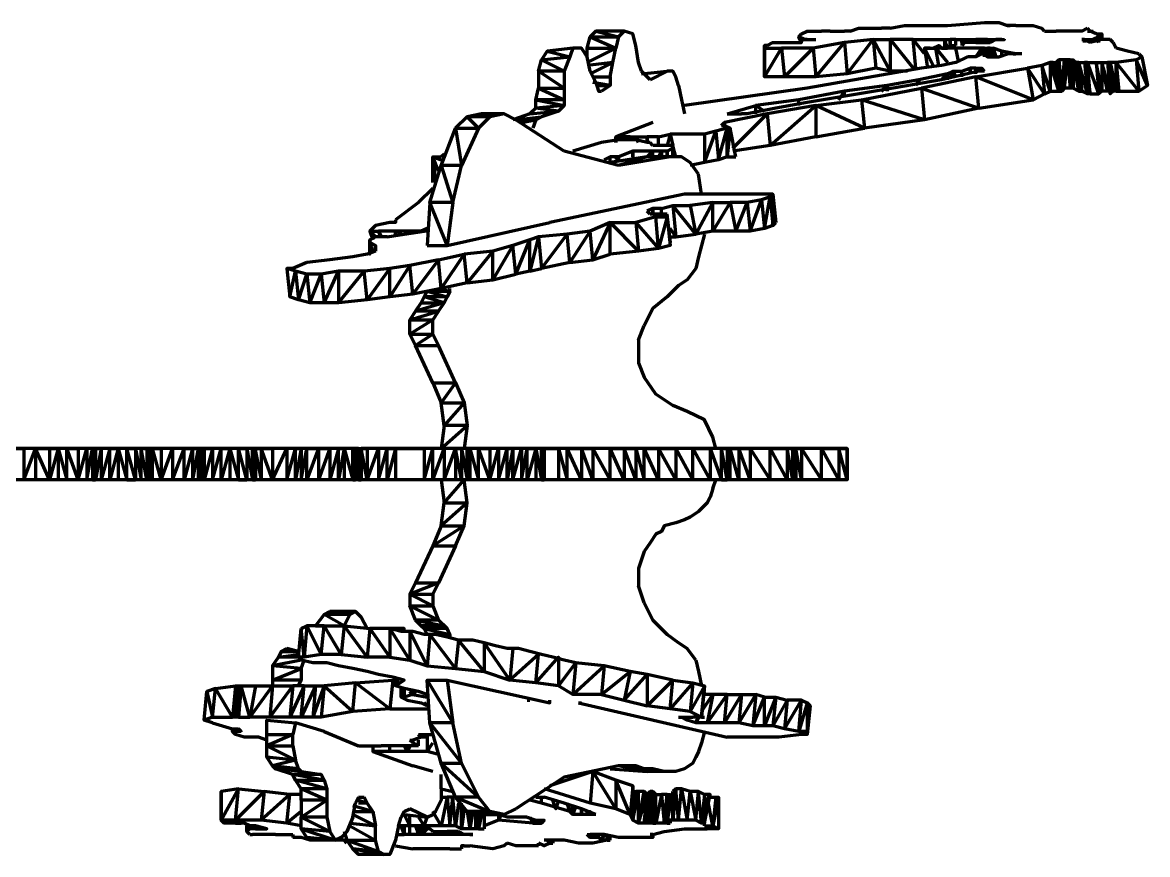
# Model space of a CAD drawing. Header units: inches. Extents: x -243 to 239, y -353 to 248.
# Drawn here: x 167.4 to 233, y 191 to 239.5 of the extents above; entities that cross this region are included whole.
import ezdxf

# ---------------------------------------------------------------- set-up
doc = ezdxf.new("R2010")
doc.units = ezdxf.units.IN
doc.layers.add('P', color=250, linetype='CONTINUOUS', lineweight=100)

msp = doc.modelspace()

# ---------------------------------------------------------------- linework, layer by layer
at = {"layer": 'P', "color": 151, "linetype": 'CONTINUOUS'}
for points in [[(221.333, 239.333), (223.5, 239.5)], [(223.5, 239.5), (224.333, 239.5), (224.833, 239.333), (224.833, 239.333)], [(213, 238.5), (213, 238.5), (212.667, 238.667), (212.833, 238.333), (212.667, 238.667), (212.833, 238.833)], [(212.833, 238.833), (213.167, 239), (214, 239)], [(214.5, 239), (214, 239)], [(214.5, 239), (215.333, 239)], [(215.667, 239), (215.333, 239)], [(215.667, 239), (216.167, 239.167), (217.5, 239.167)], [(218, 239.167), (217.5, 239.167)], [(218, 239.167), (218.833, 239.333), (220, 239.333), (221, 239.333), (221.333, 239.333)], [(224.833, 239.333), (224.833, 239.333)], [(224.833, 239.333), (225, 239.333)], [(225, 239.333), (224.833, 239.333)], [(224.833, 239.333), (225, 239.333)], [(225.333, 239.333), (225, 239.333)], [(225.333, 239.333), (226.333, 239.333), (226.833, 239.167)], [(227, 239), (226.833, 239.167)], [(227, 239), (227, 239), (227, 239)], [(227, 239), (227.667, 239)], [(227, 239), (227, 239)], [(228.167, 239), (227.667, 239)], [(228.833, 239), (228.667, 239), (228.167, 239)], [(229, 239), (228.833, 239)], [(229.5, 239.167), (229.167, 239), (229, 239)], [(229.667, 239), (229.5, 239.167)], [(229.5, 239.167), (229.5, 239.167)], [(229.5, 239), (229.667, 239)], [(229.667, 239), (229.5, 239)], [(229.667, 239), (229.667, 239), (229.667, 239)], [(229.667, 239), (229.667, 239)], [(229.667, 239), (229.833, 239)], [(230, 238.833), (229.667, 239)], [(230, 238.833), (230.333, 238.833), (230.167, 238.667)], [(230.333, 238.5), (230.333, 238.833), (230.333, 238.5)], [(217, 238.5), (217.167, 236.833), (215.5, 236.5), (217, 238.5), (215.333, 238.333), (215.5, 236.5), (213.667, 236.333), (215.333, 238.333), (213.5, 238), (213.667, 236.333), (211.833, 236.333), (213.5, 238), (211.667, 238), (211.833, 236.333), (210.667, 236.333), (211.667, 238)], [(210.667, 236.333), (210.667, 238), (210.667, 238.167), (210.667, 236.333)], [(210.667, 238.167), (210.667, 238.167)], [(210.833, 238.167), (210.667, 238.167)], [(210.833, 238.167), (211.167, 238.333), (212, 238.333)], [(212, 238.333), (212.833, 238.333)], [(212.833, 238.333), (212.833, 238.5), (213, 238.5)], [(213.167, 238.5), (213, 238.5), (213.667, 238.5)], [(213, 238.5), (213.167, 238.5), (213.5, 238.5), (213.667, 238.5)], [(218, 238.5), (218, 236.667), (217, 238.5), (218, 238.5)], [(219.5, 236.833), (219.333, 238.5), (218, 238.5), (219.333, 236.833)], [(220, 237.667), (219.333, 238.5), (221.167, 238.5), (221.167, 238)], [(220.333, 238), (220.5, 238), (220.833, 238.167), (221, 238), (221, 238)], [(221, 238), (221.333, 238), (221.5, 238.167), (221.833, 238.167)], [(221.333, 238), (221.167, 238.5), (221.5, 238.5)], [(221.833, 238.167), (221.833, 238.5), (221.5, 238.5), (221.5, 238.167)], [(221.5, 238), (221.5, 238.5)], [(221.833, 238.167), (221.833, 238.5), (222.167, 238.5), (222.167, 238.167)], [(221.833, 238.167), (221.833, 238.167)], [(222.167, 238.333), (222.167, 238.5), (223, 238.5)], [(222.667, 238.333), (222.333, 238.333), (222.167, 238.167)], [(223, 238.333), (222.667, 238.333)], [(223.667, 238.333), (223.667, 238.5), (223, 238.5), (223, 238.333)], [(223, 238.333), (223, 238.5)], [(223, 238.333), (223.833, 238.333)], [(223.833, 238.333), (223.667, 238.5), (224.333, 238.5), (224.333, 238.5)], [(224.167, 238.5), (223.833, 238.333)], [(224.5, 238.5), (224.167, 238.5)], [(224.333, 238.5), (224.333, 238.5), (224.667, 238.5)], [(224.5, 238.5), (224.667, 238.5), (224.667, 238.5)], [(224.667, 238.5), (224.667, 238.5)], [(229.667, 238.333), (229.333, 238.5), (229.167, 238.5)], [(229.167, 238.5), (229.333, 238.5)], [(229.333, 238.5), (229.833, 238.5), (229.667, 238.333)], [(229.333, 238.333), (229.333, 238.5), (229.333, 238.333)], [(230.333, 238.5), (229.667, 238.333)], [(230.167, 238.667), (229.833, 238.5), (229.833, 238.333)], [(230.167, 238.333), (230.167, 238.667), (230, 238.333)], [(230.833, 238.5), (230.333, 238.5)], [(231, 238.333), (230.833, 238.5)], [(231.167, 238), (231, 238.333)], [(210.667, 236.333), (210.667, 238), (211.667, 238)], [(222.5, 237.5), (221.833, 237.167), (221, 237), (219.833, 236.833)], [(220, 238), (220.167, 236.833)], [(220.5, 237), (220, 238), (220.667, 238)], [(220, 238), (220.167, 238)], [(220.333, 238), (220, 238)], [(222, 237.167), (221.833, 238), (220.667, 238), (221.333, 237.167)], [(220.833, 237), (220.667, 238)], [(223.333, 237.667), (223.333, 238), (221.833, 238)], [(222.667, 237.5), (222.5, 237.5)], [(223.333, 237.667), (223, 237.5), (222.667, 237.5)], [(223, 237.5), (223.333, 238)], [(223.5, 237.5), (223.5, 238), (223.333, 238), (223.5, 237.667)], [(223.333, 237.667), (223.5, 237.667), (223.667, 237.5), (224, 237.5)], [(223.667, 237.5), (223.5, 238), (223.667, 238)], [(224, 237.5), (223.833, 238), (224, 238), (224, 237.5), (223.833, 238), (223.667, 238), (223.833, 237.5), (223.667, 238)], [(224.5, 237.5), (224.5, 237.833), (224, 238), (224.167, 237.5)], [(224, 237.5), (224, 238)], [(224, 237.5), (224, 238), (224, 238)], [(224, 237.5), (224.333, 237.5), (224.833, 237.667)], [(225.333, 237.667), (225.333, 237.667), (224.5, 237.833)], [(225.167, 237.667), (224.833, 237.667)], [(225.5, 237.667), (225.167, 237.667)], [(225.167, 237.667), (225.333, 237.667)], [(225.667, 237.667), (225.333, 237.667)], [(225.667, 237.667), (225.5, 237.667)], [(231.833, 237.833), (231.167, 238)], [(232.667, 237.5), (233, 235.833), (232.333, 237.333), (232.5, 235.5), (231.167, 237.167)], [(232.5, 237.667), (231.833, 237.833)], [(232.5, 237.667), (232.667, 237.5), (232.333, 237.333)], [(219.833, 236.833), (213.167, 235.667), (206, 234.667), (206, 234.667)], [(219, 236.667), (218, 236.667), (217.167, 236.833)], [(222.167, 236.333), (222.167, 236.667), (222.667, 236.833)], [(223, 236.5), (223, 236.833), (222.667, 236.833), (222.667, 236.5)], [(222.667, 236.5), (222.667, 236.833)], [(223, 236.5), (223, 236.833), (223.333, 236.833)], [(223.167, 234.5), (226.333, 235), (223, 236.333), (226, 236.833), (226.333, 235)], [(223.5, 236.667), (223.333, 236.833), (223.333, 236.667)], [(223.333, 236.667), (223.333, 236.833)], [(227.333, 237.167), (227.333, 235.5), (226.833, 237), (227, 235.333), (226, 236.833)], [(227.5, 237.167), (227.333, 237.167), (226.833, 237), (226, 236.833)], [(227.5, 237.167), (227.833, 235.5), (227.333, 237.167)], [(227.833, 235.5), (227.5, 237.167)], [(227.5, 237.167), (227.667, 237.167)], [(227.833, 237.333), (227.833, 235.5), (227.667, 237.167)], [(227.667, 237.167), (227.833, 237.333)], [(228.5, 237.333), (228.667, 235.667), (228.5, 235.667), (228.5, 237.333), (228.333, 237.333), (228.5, 235.667), (228.167, 235.667), (228.333, 237.333), (228.167, 237.333), (228.167, 235.667), (228, 235.5), (228.167, 237.333), (227.833, 237.333), (228, 235.5)], [(228.667, 235.667), (228.667, 235.667), (228.5, 237.333), (228.667, 237.333), (228.667, 235.667)], [(228.833, 237.167), (229, 235.5), (228.667, 237.333), (228.833, 237.167)], [(229, 235.5), (229, 237.167), (228.833, 237.167), (229, 235.5), (229, 235.5), (228.667, 235.667)], [(229.333, 237.167), (229.5, 235.333), (229, 237.167), (229.333, 237.167)], [(229, 235.5), (229.167, 235.5), (229, 237.167), (229, 237.167), (229.167, 235.5)], [(229.667, 235.333), (229.5, 237.167), (229.333, 237.167), (229.667, 235.333), (229.5, 235.333), (229.167, 235.5)], [(229.667, 235.333), (230.167, 235.333), (229.5, 237.167), (230, 237.167), (230.167, 235.333)], [(230.333, 237.167), (230.333, 235.5), (230, 237.167), (230.333, 237.167)], [(230.667, 235.5), (230.333, 237.167), (230.333, 237.167), (230.667, 235.5), (230.333, 235.5), (230.167, 235.333)], [(230.833, 235.5), (230.333, 237.167), (230.667, 237.167), (230.833, 235.5)], [(230.833, 235.333), (230.833, 237.167), (230.667, 237.167), (230.833, 235.333), (230.833, 235.5), (230.667, 235.5)], [(231.167, 235.5), (231.167, 237.167), (230.833, 237.167), (231.167, 235.5), (231, 235.5), (230.833, 235.333)], [(230.833, 237.167), (231, 235.5), (230.833, 237.167), (230.833, 237.167)], [(232.333, 237.333), (231.167, 237.167), (231.167, 237.167)], [(231.167, 237.167), (231.333, 235.5), (231.167, 237.167)], [(223.167, 236.667), (221, 236.167), (218.167, 235.667), (213.167, 234.833), (211.333, 234.5), (209.667, 234.167), (209.333, 234.167)], [(223.167, 234.5), (223, 236.333), (219.833, 235.667), (223.167, 234.5), (220, 233.833), (216.5, 233.333)], [(219.5, 235.833), (219.667, 236.167), (217.833, 235.833), (217.833, 235.5)], [(221.333, 236.5), (219.667, 236.167), (219.667, 236)], [(221.333, 236.167), (221.333, 236.5), (221, 236.167)], [(221.333, 236.5), (221.667, 236.667)], [(221.5, 236.333), (221.667, 236.667)], [(221.833, 236.333), (221.667, 236.667), (221.667, 236.333)], [(221.667, 236.667), (222.167, 236.667)], [(222.167, 236.333), (222.167, 236.667)], [(223.5, 236.667), (223.167, 236.667)], [(215.333, 235.167), (215.333, 235.5), (212.667, 235)], [(215, 235), (215.333, 235.5)], [(217.5, 235.5), (217.833, 235.833), (215.333, 235.5)], [(219.833, 235.667), (220, 233.833), (216.333, 235), (219.833, 235.667)], [(226.333, 235), (227, 235.333), (227.333, 235.5), (227.833, 235.5)], [(227.833, 235.5), (228, 235.5)], [(231.167, 235.5), (231.333, 235.5), (232.5, 235.5), (233, 235.833)], [(212.667, 234.667), (212.667, 235), (210.167, 234.667), (210.667, 234.333)], [(213.667, 232.833), (216.5, 233.333), (213.667, 234.667), (216.333, 235), (216.5, 233.333)], [(208.833, 232.167), (210.833, 234.167), (208.333, 233.667), (208.333, 233.5)], [(208.5, 234.167), (210.167, 234.667)], [(208.5, 234.167), (208.5, 234.167)], [(208.5, 234.167), (208.5, 234.167)], [(208.5, 234.167), (209.333, 234.167)], [(208.5, 234.167), (208.5, 234.167)], [(213.667, 234.667), (213.667, 232.833), (211, 232.333), (213.667, 234.667), (210.833, 234.167), (211, 232.333), (208.833, 232)], [(210.167, 234.167), (210.167, 234.667)], [(204.167, 233.667), (202, 232.833)], [(208.167, 233.5), (208.333, 233.667), (208.333, 233.5)], [(208.167, 233.5), (208.333, 233.5)], [(208.167, 233.5), (208.333, 233.5), (208.667, 233.333)], [(208.167, 233.5), (208.333, 233.5)], [(202, 232.833), (202, 232.5)], [(202, 232.5), (202, 232.833), (202.333, 232.833)], [(202.833, 232.667), (202.833, 232.833), (202.333, 232.833), (202.5, 232.667)], [(202.333, 232.667), (202.333, 232.833)], [(202.833, 232.667), (202.833, 232.833), (203.167, 232.833), (203.167, 232.667)], [(203.333, 232.5), (203.167, 232.833), (203.833, 232.833)], [(204.5, 232.333), (204.5, 232.833), (203.833, 232.833), (203.833, 232.5)], [(203.833, 232.5), (203.833, 232.833)], [(204.5, 232.833), (205.167, 233), (205, 232.333)], [(207.167, 233), (205.167, 233), (205.333, 232.333)], [(208.5, 231.667), (208, 231.5), (208.5, 233.333), (207.833, 233.167), (208, 231.5), (207.167, 231.333), (207.833, 233.167), (207.167, 233), (207.167, 231.333), (206.333, 231.167)], [(209, 231.667), (208.667, 233.333), (208.5, 231.667), (208.5, 233.333)], [(208.667, 233.333), (208.5, 233.333)], [(208.5, 231.667), (209, 231.667)]]:
    msp.add_lwpolyline(points, dxfattribs=at)
at = {"layer": 'P', "color": 0, "linetype": 'CONTINUOUS'}
for points in [[(200.833, 239), (200.5, 238.667), (202.167, 238.667), (202, 238)], [(202.5, 239), (200.833, 239), (202.167, 238.667)], [(203.333, 237.167), (203.167, 238.167), (203, 238.833), (202.5, 239), (202.167, 238.667)], [(200.333, 238), (200.5, 238.667), (202, 238)], [(198, 237.833), (197.667, 237.333), (199.333, 237.5), (199, 236.667)], [(199.5, 238), (198, 237.833), (199.333, 237.5)], [(200.5, 236.667), (200.333, 237.5), (200, 238), (199.5, 238), (199.333, 237.5)], [(200.333, 237.5), (200.333, 238), (202, 238), (200.333, 237.167)], [(201.833, 237.167), (202, 238)], [(197.5, 236.667), (197.667, 237.333), (199, 236.667), (197.5, 236.667)], [(201.833, 237.167), (200.333, 237)], [(201.667, 236.333), (201.833, 237.167), (200.5, 236.5)], [(203.5, 236.667), (203.333, 237.167)], [(199, 236.667), (199, 235.667), (197.5, 236.667), (197.5, 235.667)], [(200.5, 236.667), (200.833, 236), (201, 235.5), (201.167, 235.5)], [(200.667, 236.333), (201.667, 236.333), (201.667, 235.833), (200.667, 236)], [(203.5, 236.5), (205, 236.667), (204, 236.167)], [(203.833, 236.333), (203.5, 236.667)], [(204, 236.167), (203.833, 236.333)], [(205.667, 235.833), (205.5, 236.333), (205.333, 236.667), (205, 236.667)], [(197.333, 235), (197.5, 235.667), (199, 235), (197.333, 235)], [(197.5, 235.667), (199, 235.667), (199, 235)], [(200.833, 235.833), (201.667, 235.833), (201.167, 235.5)], [(205.667, 235.833), (205.833, 235), (206, 234.167)], [(199, 234.667), (197.333, 234.5), (197.333, 235), (199, 234.667)], [(199, 235), (199, 234.667), (198.667, 234.333)], [(197, 234.167), (196, 233.833)], [(198.667, 234.333), (197.333, 234.5), (197, 234.167)], [(197, 234.167), (198.667, 234.333), (197.667, 234)], [(196.167, 233.833), (197.667, 234), (197.333, 233.833), (197.167, 233.333)], [(196.5, 233.667), (197.333, 233.833), (196.167, 233.833)], [(186.167, 204.333), (185, 205), (184.5, 204.333), (186.167, 204.333)], [(185.333, 205.167), (186.5, 205), (185, 205), (185.333, 205.167)], [(187.5, 204.167), (187.167, 204.833), (186.833, 205.167), (185.333, 205.167)], [(186.833, 205.167), (186.5, 205), (186.167, 204.333)], [(184.667, 204.333), (184.5, 204.333)], [(189.667, 204), (189.667, 204.167), (188.833, 204.167)], [(189.167, 204.167), (189.667, 204.167), (189.333, 204.167)], [(183.5, 202.833), (182.5, 202.833), (182.333, 202.5), (183.5, 202.667)], [(182.5, 202.833), (183.5, 202.833), (182.833, 203)], [(182.833, 203), (182.5, 202.833)], [(183.667, 202.333), (182, 202), (182.333, 202.5)], [(183.667, 201.833), (182, 202), (182, 201.167), (183.667, 201.833), (183.667, 201.167), (182, 201.167)], [(183.5, 202.5), (182.333, 202.5)], [(183.667, 201.833), (183.833, 202.333)], [(182, 201.167), (182, 200.833)], [(183.5, 200.833), (183.667, 201.167)], [(181.667, 198), (181.667, 198.833), (183.333, 198.667)], [(185, 198.167), (183.333, 198.667), (183.167, 198)], [(183.167, 197.333), (183.167, 198), (181.667, 197.333), (181.667, 198), (183.167, 198)], [(181.667, 197.333), (183.167, 197.333), (183.333, 196.5), (181.667, 197.333)], [(183.333, 196.5), (181.667, 196.667), (181.667, 197.333)], [(183.5, 196), (183.333, 196.5), (182, 196.167), (181.667, 196.667)], [(183.5, 196), (183.667, 195.833), (182.167, 196), (183.5, 196), (182, 196.167)], [(182, 196.167), (182.167, 196)], [(191.333, 195.833), (190.167, 196.167)], [(183.667, 195.833), (184.833, 195.667), (183.167, 195.667), (182.167, 196)], [(185.167, 194.833), (183.667, 194.833), (183.333, 195.333), (183.167, 195.667)], [(183.333, 195.333), (185, 195.333), (183.167, 195.667)], [(185, 195.333), (184.833, 195.667)], [(191.833, 194.833), (191.833, 195.667)], [(185, 195.333), (185.167, 194.833), (183.333, 195.333)], [(185.167, 194.833), (185.167, 194.167), (183.667, 194.833)], [(185.167, 194.167), (183.667, 194.167), (183.667, 194.833)], [(191.833, 194.833), (191.833, 194.167), (191.5, 193.5), (191.333, 193.333)], [(185.167, 194.167), (185.167, 193.167), (183.667, 193.167)], [(185.333, 192.333), (183.667, 192.5), (183.667, 193.167), (185.167, 194.167)], [(183.667, 194.167), (183.667, 193.167)], [(186.833, 194), (187, 194.333)], [(187, 194.333), (187.333, 194.333)], [(187, 194.167), (187.5, 194), (187, 194)], [(187.833, 193.5), (187.5, 194), (187.333, 194.333)], [(186.667, 193.167), (186.833, 194)], [(186.667, 193.5), (187.833, 193.5), (186.667, 193.833)], [(187.833, 193.5), (188, 192.667), (186.667, 193.333)], [(189.5, 193.167), (189.667, 193.5)], [(189.667, 193.5), (190, 193.667)], [(191, 193.167), (190, 193.667)], [(186.667, 193.167), (186.333, 192.333), (186, 192), (185.667, 191.833), (184, 192), (183.667, 192.5), (185.667, 191.833), (185.333, 192.333)], [(185.167, 193.167), (185.333, 192.333), (183.667, 193.167)], [(186.5, 192.833), (188, 192.667)], [(189.333, 192.667), (189.5, 193.167)], [(189.667, 193.333), (191, 193.167), (191.333, 193.333)], [(186.167, 192.333), (186.333, 191.833)], [(186.5, 192.667), (188, 191.833), (188, 192.667)], [(189.333, 192.667), (189.167, 191.833), (188.833, 191), (188.5, 191), (187, 191), (186.667, 191.333), (188.5, 191), (188.167, 191.167), (188, 191.833)], [(186.333, 191.833), (188.167, 191.167), (186.667, 191.333), (186.333, 191.833), (188, 191.833)]]:
    msp.add_lwpolyline(points, dxfattribs=at)
at = {"layer": 'P', "color": 231, "linetype": 'CONTINUOUS'}
for points in [[(194.167, 234.167), (193.333, 234)], [(195.5, 234.167), (194.167, 234.167)], [(194.667, 234), (194.167, 234.167)], [(196.167, 233.833), (195.5, 234.167), (194.667, 234)], [(194, 233.333), (193.333, 234), (192.667, 233.333)], [(194, 233.333), (194.667, 234), (193.333, 234)], [(199, 232), (196.167, 233.833)], [(191.833, 231.167), (192.667, 233.333), (193, 231.167), (191.833, 231.167)], [(192.667, 233.333), (194, 233.333), (193, 231.167)], [(202.167, 231.167), (199, 232)], [(203.833, 231.667), (201.667, 231.333)], [(205.167, 231.667), (203.833, 231.667), (202.167, 231.167)], [(205.167, 231.667), (202.167, 231.167)], [(206.833, 230.667), (206.333, 231.333), (205.833, 231.667), (205.167, 231.667)], [(191.167, 229), (191.833, 231.167), (192.5, 229), (191.167, 229)], [(192.5, 229), (193, 231.167)], [(207, 229.5), (206.833, 230.667)], [(192.5, 229), (192.167, 226.5), (191.167, 229), (191, 226.5)], [(191, 226.5), (192.167, 226.5), (198.167, 227.833)], [(207.167, 227.167), (206.833, 225.833), (206.667, 225.167)], [(206.667, 225.167), (206.167, 224.5), (205.667, 224.167), (205, 223.5)], [(192.167, 223.5), (190.833, 223.5), (191, 223.833), (192.167, 223.5)], [(191, 223.833), (191, 223.833)], [(191, 223.833), (192.333, 223.833), (192.167, 223.5), (192, 223.167)], [(191.667, 224), (192.333, 223.833), (192.333, 224)], [(191.667, 222.667), (192, 223.167), (190.333, 222.667), (190.667, 223.167), (192, 223.167)], [(190.833, 223.5), (190.667, 223.167)], [(192, 223.167), (190.833, 223.5)], [(205, 223.5), (204.167, 222.833), (203.667, 221.833)], [(191.667, 222.667), (190.333, 222.667), (190, 222.167), (191.333, 222.167)], [(190, 222.167), (191.667, 222.667), (191.333, 222.167)], [(191.667, 220.667), (191.333, 221.333), (191.333, 222.167), (190, 221.333), (190, 222.167)], [(203.333, 221), (203.667, 221.833)], [(190, 221.333), (191.333, 221.333), (190.333, 220.667), (190, 221.333)], [(191.333, 218.5), (190.333, 220.667), (191.667, 220.667)], [(192.667, 218.5), (191.667, 220.667)], [(203.333, 221), (203.333, 219.667), (203.667, 218.833)], [(191.333, 218.5), (192.667, 218.5), (191.833, 217.333)], [(191.333, 218.5), (191.833, 217.333)], [(192.667, 218.5), (193.167, 217.333), (192, 216), (191.833, 217.333), (193.167, 217.333)], [(206.167, 216.833), (205.333, 217.167), (204.333, 217.833), (203.667, 218.833)], [(193.167, 217.333), (193.333, 216), (192, 216), (191.833, 214.667), (193.333, 216), (193.167, 214.667)], [(207.667, 215.333), (207.167, 216.333), (206.167, 216.833)], [(207.833, 214.667), (207.667, 215.333)], [(191.833, 212.833), (192, 211.5), (193.167, 212.833)], [(193.333, 211.5), (193.167, 212.833)], [(207.667, 212.333), (207.833, 212.833)], [(207.667, 212.333), (207.5, 211.833), (207.333, 211.5), (206.833, 211), (206.333, 210.667), (206, 210.5), (205.5, 210.333), (204.833, 210.167), (204.667, 209.833), (204.333, 209.667), (204, 209.167), (203.667, 208.667)], [(193.167, 210.167), (193.333, 211.5), (191.833, 210.167), (192, 211.5), (193.333, 211.5)], [(191.833, 210.167), (193.167, 210.167), (191.333, 209)], [(191.833, 210.167), (191.333, 209)], [(192.667, 209), (193.167, 210.167)], [(191.333, 209), (190.333, 206.833)], [(191.333, 209), (192.667, 209), (191.667, 206.833)], [(203.667, 208.667), (203.333, 207.667), (203.333, 206.667)], [(191.667, 206.833), (190, 206.167), (190.333, 206.833), (191.667, 206.833)], [(191.333, 206.167), (191.667, 206.833)], [(203.667, 205.667), (203.333, 206.667)], [(190, 206.167), (191.333, 206.167), (191.333, 205.5), (190, 206.167), (190, 205.5), (191.667, 204.667)], [(191.667, 204.667), (190.333, 204.667), (190, 205.5)], [(190, 205.5), (191.333, 205.5), (191.667, 204.667)], [(203.667, 205.667), (204.167, 204.667), (205, 203.833)], [(190.333, 204.667), (192, 204.333), (190.667, 204.333), (190.333, 204.667)], [(190.667, 204.333), (192.167, 204.167), (191.667, 204.667)], [(190.667, 204.333), (190.833, 204.167)], [(191, 203.833), (190.833, 204.167), (192.333, 203.833), (192.167, 204.167), (190.833, 204.167)], [(191.833, 203.833), (192.333, 203.833)], [(192.167, 203.667), (192.333, 203.833), (192.333, 203.667)], [(205.667, 203.333), (205, 203.833)], [(206.667, 202.333), (206.167, 203), (205.667, 203.333)], [(206.667, 202.333), (206.833, 201.667), (207, 200.833)], [(191.833, 196.333), (191.167, 198.667), (193, 196.333), (192.5, 198.667), (191.167, 198.667), (191, 201.167), (192.5, 198.667)], [(191, 201.167), (192.167, 201.167), (192.5, 198.667)], [(192.167, 201.167), (198.167, 199.833), (198.167, 200)], [(207.167, 200.333), (207.167, 200.5)], [(196.833, 200), (197, 200)], [(207.167, 198.167), (207, 197.5), (206.833, 197), (206.667, 196.667), (206.5, 196.333), (206, 196), (205.5, 195.833), (204.833, 195.833), (204.167, 196), (203.667, 196), (203.167, 196.167), (202.667, 196.167), (202.167, 196.167)], [(191.833, 196.333), (194, 194.333), (192.667, 194.333), (191.833, 196.333), (193, 196.333)], [(195.5, 193.333), (194.667, 193.5), (193.333, 193.5), (192.667, 194.333), (194.667, 193.5), (194, 194.333), (193, 196.333)], [(202.167, 196.167), (199, 195.5), (196.167, 193.667)], [(205.167, 195.833), (203.833, 195.833), (202.167, 196.167)], [(201.667, 196), (203.833, 195.833)], [(194.167, 193.333), (195.5, 193.333), (193.333, 193.5)], [(193.333, 193.5), (194.167, 193.333)], [(195.5, 193.333), (196.167, 193.667)]]:
    msp.add_lwpolyline(points, dxfattribs=at)
at = {"layer": 'P', "color": 141, "linetype": 'CONTINUOUS'}
for points in [[(201.167, 232.5), (199.5, 232)], [(203.833, 232.5), (203.167, 232.667), (202.167, 232.667), (201.167, 232.5)], [(204, 232.5), (203.833, 232.5)], [(204.167, 232.333), (204, 232.5)], [(204.667, 232.333), (204.167, 232.333)], [(205, 232.333), (204.667, 232.333)], [(205.5, 231.667), (205.333, 232.333), (205, 232.333)], [(205.333, 231.667), (205.333, 232.167), (205, 232), (205, 231.667)], [(205.5, 231.667), (205.333, 232.333)], [(205.333, 232.167), (205.333, 232.333)], [(205.333, 231.667), (205.333, 232.167)], [(191.667, 230.833), (191.333, 231.667), (191.833, 231.5)], [(191.5, 230.333), (191.333, 231.667), (191.333, 231.667), (191.5, 230.167)], [(191.333, 230.167), (191.333, 231.667), (191.833, 231.667)], [(192, 231.833), (191.833, 231.667)], [(202.167, 231.667), (201.667, 231.667), (201.333, 231.5)], [(201.667, 231.333), (201.667, 231.667)], [(202, 231.5), (202.167, 231.667)], [(203, 232), (202.167, 231.667), (202.167, 231.5)], [(204.167, 231.667), (204.167, 232), (203, 232)], [(203, 231.667), (203, 232), (203, 231.5)], [(203.833, 231.667), (204.167, 232)], [(204.5, 231.667), (204.667, 232), (204.167, 232)], [(205, 231.667), (205, 232), (204.667, 232), (204.667, 231.667)], [(191.833, 231.5), (192, 231.5)], [(191.333, 229.833), (190.5, 229), (189.167, 228)], [(206, 229.5), (198.167, 227.833)], [(207.833, 229.5), (206, 229.5)], [(207.667, 227.333), (206.667, 227.167), (207.667, 229), (206.333, 228.833)], [(211, 229.333), (211.167, 227.667), (210.667, 227.5), (211, 229.333), (210.5, 229.167), (210.667, 227.5), (209.833, 227.333), (210.5, 229.167), (209.667, 229), (209.833, 227.333), (209, 227.333), (209.667, 229), (208.667, 229), (209, 227.333), (207.667, 227.333)], [(207.667, 229), (208.667, 229), (207.667, 227.333), (207.667, 229)], [(209.333, 229.5), (207.833, 229.5)], [(210.667, 229.5), (209.333, 229.5)], [(211.167, 229.5), (210.667, 229.5)], [(211, 229.333), (211.167, 229.5)], [(211.167, 227.667), (211.167, 229.5), (211.333, 227.833)], [(204.167, 228.667), (203.833, 228.5)], [(203.833, 228.5), (203.833, 228.5)], [(204, 228.333), (203.833, 228.5)], [(204.5, 228.333), (204, 228.333)], [(204.667, 228.333), (204.667, 228.667), (204.167, 228.667), (204.167, 228.333)], [(204.167, 228.333), (204.167, 228.667)], [(205, 228.333), (204.5, 228.333)], [(204.667, 228.333), (204.667, 228.667), (205.333, 228.833), (205.5, 227)], [(205, 228.167), (205.167, 226.667), (205, 228.333), (205, 228.333)], [(205, 228.167), (205, 228.333)], [(205.5, 227), (206.667, 227.167), (205.333, 228.833), (206.333, 228.833), (206.667, 227.167)], [(188.833, 227.833), (188, 227.667), (187.667, 227.333), (187.833, 226.833)], [(189.167, 228), (189.167, 227.833), (189, 227.833), (188.833, 227.833)], [(201.667, 226), (201.667, 227.833), (200.667, 225.667), (200.5, 227.333), (199.333, 225.5), (199.167, 227.167)], [(201.667, 227.833), (200.5, 227.333), (199.167, 227.167)], [(204.333, 228.167), (205, 228.167), (204.5, 226.333), (204.333, 228.167), (203.167, 227.833), (204.5, 226.333), (203.333, 226.167), (201.667, 226)], [(203.167, 227.833), (203.333, 226.167), (201.667, 227.833), (203.167, 227.833)], [(205, 228.167), (205.167, 226.5), (204.5, 226.333)], [(211.167, 227.667), (211.333, 227.833)], [(188, 227), (187.667, 227.333), (188.167, 227.333)], [(188, 227), (187.667, 226.833), (187.667, 226), (187.667, 226.833), (187.667, 226)], [(188.667, 227), (188, 227)], [(189.167, 227.167), (189.167, 227.333), (188.167, 227.333), (188.333, 227)], [(188.333, 227), (188.167, 227.333)], [(188.667, 227), (189.667, 227.167), (190.833, 227.333)], [(191, 227.5), (190.667, 227.333), (189.167, 227.333)], [(189.167, 227.333), (189.5, 227.167)], [(190.667, 227.333), (190.667, 227.333)], [(190.667, 227.333), (190.667, 227.333)], [(191, 227.333), (190.833, 227.333)], [(191, 227.333), (191, 227.5)], [(197.5, 227), (197, 226.833), (196, 226.5), (194.833, 226.167), (193.167, 226)], [(197.5, 227), (197, 225), (197, 226.833)], [(199.333, 225.5), (197.667, 225.167), (199.167, 227.167), (197.5, 227), (197.667, 225.167)], [(205.167, 227), (205.5, 227), (205.167, 227.5)], [(196.167, 224.833), (196, 226.5), (194.833, 224.5), (194.833, 226.167), (193.333, 224.333), (193.167, 226), (191.833, 224), (191.667, 225.667), (190.167, 223.667), (190, 225.333), (188.833, 223.5), (188.833, 225.167), (187.5, 223.333), (187.333, 225)], [(187.833, 226.167), (187.667, 226.667), (188, 226.5)], [(188, 226.5), (188, 226.5), (188, 226.333)], [(188, 226.5), (188, 226.167)], [(188, 226.333), (188, 226.5)], [(197, 225), (196.167, 224.833), (197, 226.833)], [(205.167, 226.5), (205.167, 226.667)], [(185.333, 225.667), (184, 225.5)], [(188, 226.167), (187.5, 226), (186.667, 225.833), (185.333, 225.667)], [(191.667, 225.667), (190, 225.333), (188.833, 225.167), (187.333, 225)], [(191.667, 225.667), (193.167, 226)], [(199.333, 225.5), (200.667, 225.667), (201.667, 226)], [(183.333, 225), (183.5, 223.333), (183, 223.5), (183.333, 225), (182.833, 225.167), (183, 223.5)], [(183.167, 225.167), (182.833, 225.167)], [(184, 225.5), (183.167, 225.167)], [(187.5, 223.333), (185.833, 223.167), (187.333, 225), (185.833, 225), (185.833, 223.167), (185, 223.167), (185.833, 225), (184.833, 224.833), (185, 223.167), (184.167, 223.167), (184.833, 224.833), (184, 224.833), (184.167, 223.167), (183.5, 223.333), (184, 224.833), (183.333, 225)], [(197, 225), (197.667, 225.167)], [(193.333, 224.333), (191.833, 224), (190.167, 223.667), (188.833, 223.5), (187.5, 223.333)], [(193.333, 224.333), (194.833, 224.5), (196.167, 224.833)]]:
    msp.add_lwpolyline(points, dxfattribs=at)
at = {"layer": 'P', "color": 241, "linetype": 'CONTINUOUS'}
for points in [[(166.333, 214.667), (167.5, 214.667), (167.5, 212.833), (166.333, 212.833)], [(187, 214.667), (186.333, 214.667), (185.667, 214.667), (185, 214.667), (184.333, 214.667), (183.667, 214.667), (183.167, 214.667), (182.5, 214.667), (181.833, 214.667), (181.167, 214.667), (180.5, 214.667), (179.833, 214.667), (179.167, 214.667), (178.5, 214.667), (178, 214.667), (177.333, 214.667), (176.667, 214.667), (176, 214.667), (175.333, 214.667), (174.667, 214.667), (174, 214.667), (173.333, 214.667), (172.833, 214.667), (172.167, 214.667), (171.5, 214.667), (170.833, 214.667), (170.167, 214.667), (169.5, 214.667), (168.833, 214.667), (168.333, 214.667), (167.667, 214.667), (167, 214.667)], [(168.167, 214.667), (168.167, 212.833), (167.5, 212.833), (168.167, 214.667), (167.5, 214.667)], [(169.5, 214.667), (169.5, 212.833), (168.167, 212.833)], [(169, 212.833), (168.167, 214.667), (169, 214.667), (169, 212.833)], [(169, 214.667), (169.5, 214.667), (169, 212.833)], [(170, 212.833), (170, 214.667), (169.5, 214.667), (170, 212.833), (169.5, 212.833)], [(170.667, 212.833), (171.167, 214.667), (171.167, 212.833), (170, 212.833)], [(170.667, 212.833), (170, 214.667), (170.667, 214.667), (170.667, 212.833)], [(171.5, 214.667), (171.5, 212.833), (171.167, 212.833), (171.5, 214.667), (170.667, 214.667)], [(171.5, 214.667), (171.667, 214.667), (171.5, 212.833), (171.667, 212.833)], [(171.667, 214.667), (172, 214.667), (171.667, 212.833)], [(172, 214.667), (172, 212.833), (171.667, 212.833)], [(171.667, 212.833), (171.667, 214.667), (171.667, 214.667), (171.667, 212.833)], [(171.667, 214.667), (171.667, 212.833), (171.667, 212.833), (171.667, 214.667)], [(173, 214.667), (173, 212.833), (172, 212.833)], [(172.5, 212.833), (172.5, 214.667), (172, 212.833)], [(172.5, 214.667), (172, 214.667)], [(172.5, 214.667), (173, 214.667), (172.5, 212.833)], [(173.5, 212.833), (173.5, 214.667), (173, 214.667), (173.5, 212.833), (173, 212.833)], [(173.5, 212.833), (174, 212.833), (173.5, 214.667), (174, 214.667), (174, 212.833)], [(174.333, 212.833), (174.333, 214.667), (174, 214.667), (174.333, 212.833), (174, 212.833)], [(174.667, 212.833), (174.333, 214.667), (174.667, 214.667), (174.667, 212.833)], [(174.667, 214.667), (174.833, 214.667), (174.833, 212.833), (174.667, 214.667)], [(175, 212.833), (175, 214.667), (174.833, 214.667), (175, 212.833), (174.833, 212.833)], [(175.5, 212.833), (176.167, 214.667), (176.167, 212.833), (175, 212.833)], [(175.5, 212.833), (175, 214.667), (175.5, 214.667), (175.5, 212.833)], [(176.833, 212.833), (176.167, 212.833), (176.833, 214.667), (175.5, 214.667)], [(176.833, 214.667), (177.333, 214.667), (176.833, 212.833)], [(177.333, 214.667), (177.333, 212.833), (176.833, 212.833), (176.833, 214.667)], [(177.333, 214.667), (177.667, 214.667), (177.333, 212.833)], [(177.667, 214.667), (177.667, 212.833), (177.333, 212.833)], [(177.833, 212.833), (177.667, 212.833), (177.833, 214.667), (177.667, 214.667)], [(177.833, 214.667), (178, 214.667), (177.833, 212.833)], [(178, 214.667), (178, 212.833), (177.833, 212.833), (177.833, 214.667)], [(178, 214.667), (178.5, 214.667), (178, 212.833)], [(178.5, 214.667), (178.5, 212.833), (178, 212.833)], [(179, 212.833), (178.5, 212.833), (179, 214.667), (178.5, 214.667)], [(179, 214.667), (179.5, 214.667), (179, 212.833)], [(179.5, 214.667), (179.5, 212.833), (179, 212.833), (179, 214.667)], [(180, 212.833), (180, 214.667), (179.5, 214.667), (180, 212.833), (179.5, 212.833)], [(180, 212.833), (180.5, 212.833), (180, 214.667), (180.5, 214.667), (180.5, 212.833)], [(180.833, 212.833), (180.833, 214.667), (180.5, 214.667), (180.833, 212.833), (180.5, 212.833)], [(180.833, 212.833), (181, 212.833), (180.833, 214.667), (181, 214.667), (181, 212.833)], [(181, 214.667), (181.333, 214.667), (181.333, 212.833)], [(181, 214.5), (181.333, 212.833)], [(181.333, 214.667), (182, 214.667), (182, 212.833), (181.333, 214.667)], [(183.333, 212.833), (182.833, 212.833), (183.333, 214.667), (182, 214.667)], [(182, 212.833), (182.833, 214.667), (182.833, 212.833), (182, 212.833)], [(183.333, 214.667), (183.667, 214.667), (183.333, 212.833)], [(183.667, 214.667), (183.667, 212.833), (183.333, 212.833), (183.333, 214.667)], [(184, 212.833), (183.667, 212.833), (184, 214.667), (183.667, 214.667)], [(184, 214.667), (184.667, 214.667), (184, 212.833)], [(184.667, 214.667), (184.667, 212.833), (184, 212.833), (184, 214.667)], [(184.667, 214.667), (185.333, 214.667), (184.667, 212.833)], [(185.333, 214.667), (185.333, 212.833), (184.667, 212.833)], [(186.167, 214.667), (186.167, 212.833), (185.333, 212.833)], [(185.833, 212.833), (185.833, 214.667), (185.333, 212.833)], [(185.833, 214.667), (185.333, 214.667)], [(185.833, 214.667), (186.167, 214.667), (185.833, 212.833)], [(186.667, 212.833), (186.667, 214.667), (186.167, 214.667), (186.667, 212.833), (186.167, 212.833)], [(186.667, 212.833), (186.833, 212.833), (186.667, 214.667), (186.833, 214.667), (186.833, 212.833)], [(187, 212.833), (187, 214.667), (187, 212.833), (187, 214.667), (186.833, 214.667), (187, 212.833), (186.833, 212.833)], [(187, 214.667), (187.167, 214.667), (187.167, 212.833)], [(187, 214.667), (187.167, 214.667)], [(187.167, 214.667), (187.5, 214.667), (187.5, 212.833), (187.167, 214.667)], [(215.5, 214.667), (214.667, 214.667), (213.833, 214.667), (212.833, 214.667), (212, 214.667), (211.167, 214.667), (210.167, 214.667), (209.333, 214.667), (208.5, 214.667), (207.5, 214.667), (206.667, 214.667), (205.833, 214.667), (204.833, 214.667), (204, 214.667), (203.167, 214.667), (202.167, 214.667), (201.333, 214.667), (200.5, 214.667), (199.667, 214.667), (198.667, 214.667), (197.833, 214.667), (197, 214.667), (196, 214.667), (195.167, 214.667), (194.333, 214.667), (193.333, 214.667), (192.5, 214.667), (191.667, 214.667), (190.667, 214.667), (189.833, 214.667), (189, 214.667), (188.167, 214.667), (187.167, 214.667)], [(188.667, 212.833), (188.167, 212.833), (188.667, 214.667), (187.5, 214.667)], [(187.5, 212.833), (188.167, 214.667), (188.167, 212.833), (187.5, 212.833)], [(188.667, 214.667), (189.167, 214.667), (188.667, 212.833)], [(189.167, 214.667), (189.167, 212.833), (188.667, 212.833), (188.667, 214.667)], [(189.167, 214.667), (190.833, 214.667), (190.833, 212.833), (189.167, 212.833)], [(191.333, 212.833), (190.833, 212.833), (191.333, 214.667), (190.833, 214.667)], [(192.667, 214.667), (192.667, 212.833), (192, 212.833), (192.667, 214.667), (191.333, 214.667)], [(191.333, 212.833), (192, 214.667), (192, 212.833), (191.333, 212.833), (191.333, 214.667)], [(193.333, 212.833), (193.333, 214.667), (193, 214.667), (193.333, 212.833), (192.667, 212.833)], [(193, 212.833), (192.667, 214.667), (193, 214.667), (193, 212.833)], [(194, 212.833), (194, 214.667), (193.5, 214.667), (194, 212.833), (193.333, 212.833)], [(193.333, 214.667), (193.5, 214.667), (193.5, 212.833)], [(194.667, 212.833), (195.167, 214.667), (195.167, 212.833), (194, 212.833)], [(194.667, 212.833), (194, 214.667), (194.667, 214.667), (194.667, 212.833)], [(195.667, 212.833), (195.167, 212.833), (195.667, 214.667), (194.667, 214.667)], [(195.667, 214.667), (196, 214.667), (195.667, 212.833)], [(196, 214.667), (196, 212.833), (195.667, 212.833), (195.667, 214.667)], [(196.833, 212.833), (196.5, 212.833), (196.833, 214.667), (196, 214.667)], [(196, 212.833), (196.5, 214.667), (196.5, 212.833), (196, 212.833), (196, 214.667)], [(196, 212.833), (196, 212.833), (196, 214.667), (196, 214.667)], [(196.833, 214.667), (197.333, 214.667), (196.833, 212.833)], [(197.333, 214.667), (197.333, 212.833), (196.833, 212.833), (196.833, 214.667)], [(197.667, 212.833), (197.667, 214.667), (197.333, 214.667), (197.667, 212.833), (197.333, 212.833)], [(197.667, 212.833), (197.833, 212.833), (197.667, 214.667), (197.833, 214.667), (197.833, 212.833)], [(197.833, 214.667), (198.667, 214.667), (198.667, 212.833), (197.833, 212.833)], [(199.167, 212.833), (199.167, 214.667), (198.667, 214.667), (199.167, 212.833), (198.667, 212.833)], [(200, 212.833), (199.167, 214.667), (200, 214.667), (200, 212.833)], [(200, 214.667), (200.667, 214.667), (200.667, 212.833), (200, 214.667)], [(201.667, 212.833), (201.667, 214.667), (200.667, 214.667), (201.667, 212.833), (200.667, 212.833)], [(202.5, 212.833), (201.667, 214.667), (202.5, 214.667), (202.5, 212.833)], [(202.5, 214.667), (203.167, 214.667), (203.167, 212.833), (202.5, 214.667)], [(203.667, 212.833), (203.667, 214.667), (203.167, 214.667), (203.667, 212.833), (203.167, 212.833)], [(204.5, 212.833), (203.667, 214.667), (204.5, 214.667), (204.5, 212.833)], [(204.5, 214.667), (205.5, 214.667), (205.5, 212.833), (204.5, 214.667)], [(206.5, 212.833), (206.5, 214.667), (205.5, 214.667), (206.5, 212.833), (205.5, 212.833)], [(208.167, 212.833), (208.167, 214.667), (207.5, 214.667), (208.167, 212.833), (206.5, 212.833)], [(207.5, 212.833), (206.5, 214.667), (207.5, 214.667), (207.5, 212.833)], [(208.167, 212.833), (208.5, 212.833), (208.167, 214.667), (208.5, 214.667), (208.5, 212.833)], [(208.667, 212.833), (208.667, 214.667), (208.5, 214.667), (208.667, 212.833), (208.5, 212.833)], [(209.167, 212.833), (208.667, 214.667), (209.167, 214.667), (209.167, 212.833)], [(209.167, 214.667), (209.833, 214.667), (209.833, 212.833), (209.167, 214.667)], [(211, 212.833), (211, 214.667), (209.833, 214.667), (211, 212.833), (209.833, 212.833)], [(212, 212.833), (211, 214.667), (212, 214.667), (212, 212.833)], [(212, 214.667), (212.333, 214.667), (212.333, 212.833), (212, 214.667)], [(212.5, 212.833), (212.333, 214.667), (212.5, 214.667), (212.5, 212.833)], [(212.333, 212.833), (212.333, 214.667), (212.333, 212.833)], [(212.5, 214.667), (212.833, 214.667), (212.833, 212.833), (212.5, 214.667)], [(214, 212.833), (214, 214.667), (212.833, 214.667), (214, 212.833), (212.833, 212.833)], [(215, 212.833), (214, 214.667), (215, 214.667), (215, 212.833)], [(215, 214.667), (215.5, 214.667), (215.5, 212.833), (215, 214.667)], [(215.5, 214.667), (215.5, 212.833), (215.5, 214.667)], [(187, 214), (187.167, 212.833)], [(193.333, 214), (193.5, 212.833)], [(171.667, 212.833), (171, 212.833), (170.333, 212.833), (169.667, 212.833), (169, 212.833), (168.333, 212.833), (167.667, 212.833), (167, 212.833), (166.333, 212.833)], [(187, 212.833), (186, 212.833), (185, 212.833), (184.167, 212.833), (183.167, 212.833), (182.167, 212.833), (181.167, 212.833), (180.333, 212.833), (179.333, 212.833), (178.333, 212.833), (177.5, 212.833), (176.5, 212.833), (175.5, 212.833), (174.5, 212.833), (173.667, 212.833), (172.667, 212.833), (171.667, 212.833)], [(171.667, 212.833), (171.667, 212.833)], [(174.833, 212.833), (174.333, 212.833)], [(182, 212.833), (181, 212.833)], [(187.5, 212.833), (187, 212.833)], [(187, 212.833), (187.167, 212.833)], [(215.5, 212.833), (214.667, 212.833), (213.833, 212.833), (212.833, 212.833), (212, 212.833), (211.167, 212.833), (210.167, 212.833), (209.333, 212.833), (208.5, 212.833), (207.5, 212.833), (206.667, 212.833), (205.833, 212.833), (204.833, 212.833), (204, 212.833), (203.167, 212.833), (202.167, 212.833), (201.333, 212.833), (200.5, 212.833), (199.667, 212.833), (198.667, 212.833), (197.833, 212.833), (197, 212.833), (196, 212.833), (195.167, 212.833), (194.333, 212.833), (193.333, 212.833), (192.5, 212.833), (191.667, 212.833), (190.667, 212.833), (189.833, 212.833), (189, 212.833), (188.167, 212.833), (187.167, 212.833)], [(200.667, 212.833), (199.167, 212.833)], [(203.167, 212.833), (201.667, 212.833)], [(205.5, 212.833), (203.667, 212.833)], [(209.833, 212.833), (208.667, 212.833)], [(212.333, 212.833), (211, 212.833)], [(212.833, 212.833), (212.333, 212.833)], [(215.5, 212.833), (214, 212.833)]]:
    msp.add_lwpolyline(points, dxfattribs=at)
at = {"layer": 'P', "color": 161, "linetype": 'CONTINUOUS'}
for points in [[(183.833, 202.5), (183.5, 202.5), (183.667, 204.167)], [(183.667, 204.167), (184, 204.333), (183.833, 202.5), (183.667, 204.167)], [(186, 202.667), (184.833, 202.667), (185, 204.333), (184, 204.333), (184.833, 202.667), (183.833, 202.5)], [(185, 204.333), (186.167, 204.333), (186, 202.667), (185, 204.333)], [(186.167, 204.333), (187.667, 204.167), (187.5, 202.5), (186.167, 204.333)], [(188.833, 204.167), (187.667, 204.167), (188.833, 202.5), (187.5, 202.5)], [(191.167, 203.833), (191, 202), (190, 204), (190, 202.333), (188.833, 204.167), (188.833, 202.5)], [(199.667, 202.167), (199, 202.333), (198.333, 202.5), (197.667, 202.667), (197, 202.833), (196.333, 203), (195.667, 203), (195, 203.167), (194.333, 203.333), (193.667, 203.5), (192.833, 203.5), (192.167, 203.667), (191.5, 203.833), (190.833, 203.833), (190.167, 204), (189.5, 204), (188.833, 204.167)], [(196, 203), (195.833, 201.167), (194.333, 203.333), (194.333, 201.667), (192.833, 203.5), (192.667, 201.833), (191.167, 203.833)], [(186, 202.667), (187.5, 202.5)], [(197.333, 201), (197.5, 202.667), (195.833, 201.167)], [(183.5, 202.5), (183.667, 202.333)], [(189.167, 200.833), (189.667, 201.167), (189, 201.333), (188.167, 201.5), (187.5, 201.667), (186.667, 201.833), (185.833, 202), (185.167, 202.167), (184.333, 202.167), (183.667, 202.333)], [(188.833, 202.5), (190, 202.333), (191, 202), (192.667, 201.833)], [(197.333, 201), (198.667, 202.5), (198.667, 200.833)], [(198.667, 200.833), (199.667, 202.167), (199.5, 200.333)], [(201.333, 202), (201.167, 200.333), (199.5, 200.333), (201.333, 202), (199.667, 202.167)], [(203.833, 201.5), (202.833, 201.667), (201.333, 202)], [(192.667, 201.833), (194.333, 201.667), (195.833, 201.167)], [(201.167, 200.333), (202.833, 201.667), (202.5, 200)], [(202.5, 200), (203.833, 201.5), (203.833, 199.667)], [(205.167, 199.5), (203.833, 199.667), (205.333, 201.167), (203.833, 201.5)], [(178.667, 200.667), (179.833, 200.833), (179.667, 199), (178.667, 200.667)], [(179.833, 200.833), (180, 200.833), (179.833, 199)], [(180, 200.833), (180, 199), (179.833, 199), (179.833, 200.833)], [(179.833, 199), (179.833, 199), (179.833, 200.833)], [(179.833, 199), (179.833, 200.833)], [(179.833, 200.833), (179.833, 200.833)], [(180, 200.833), (180.167, 200.833), (180, 199)], [(180.167, 200.833), (181, 200.833), (180.667, 199), (180.167, 200.833)], [(181, 200.833), (182, 200.833), (180.667, 199)], [(182, 200.833), (181.833, 199), (180.667, 199)], [(182, 200.833), (183.167, 200.833), (181.833, 199)], [(183.167, 200.833), (183, 199), (181.833, 199)], [(184.5, 200.833), (184.333, 199), (183, 199)], [(183.667, 199), (183.833, 200.833), (183, 199)], [(183.833, 200.833), (183.167, 200.833)], [(183.833, 200.833), (184.5, 200.833), (183.667, 199)], [(184.5, 200.833), (185, 200.833), (184.333, 199)], [(185, 200.833), (184.833, 199), (184.333, 199)], [(188.833, 199.5), (186.667, 199.333), (186.833, 201), (185, 200.833), (186.667, 199.333), (184.833, 199)], [(186.833, 201), (189, 201.167), (188.833, 199.5), (186.833, 201)], [(189.167, 201.167), (189, 201.167), (189.167, 200.833)], [(189.167, 200.833), (189.333, 201.167)], [(189.667, 200.667), (189.167, 200.833), (189.167, 201.167), (189.167, 200.833)], [(197.333, 201), (195.833, 201.167)], [(199.5, 200.333), (198.667, 200.833), (197.333, 201)], [(205.333, 201.167), (206.5, 201), (205.167, 199.5)], [(206.5, 201), (206.333, 199.333), (205.167, 199.5), (205.333, 201.167)], [(206.5, 201), (207.167, 200.833), (206.333, 199.333)], [(207.167, 200.833), (207, 199), (206.333, 199.333)], [(207, 199), (207.167, 200.833), (207, 199)], [(207.167, 200.833), (207.167, 200.833)], [(178.5, 198.667), (178, 198.833), (178.167, 200.5), (178.5, 199), (178, 198.833)], [(178.5, 199), (178.667, 200.667), (178.167, 200.5)], [(189.833, 200), (189.5, 200.167), (189.5, 200.667)], [(189.667, 200.667), (189.667, 200.167), (189.5, 200.167)], [(190.167, 200.333), (189.667, 200.167), (189.667, 200.667)], [(191, 200.333), (190.5, 200.5), (189.667, 200.667)], [(190.167, 200.5), (190.167, 200.333), (190, 200.5)], [(190.333, 200.5), (190.167, 200.333), (191, 200.167)], [(201.167, 200.333), (202.5, 200), (203.833, 199.667)], [(207, 199.333), (207.667, 200.333), (207.333, 198.667), (206.667, 198.667), (206.833, 199)], [(207.667, 200.333), (207.167, 200.333)], [(209.333, 200.333), (209.167, 198.667), (208.333, 198.667), (207.333, 198.667)], [(208.333, 198.667), (208.5, 200.333), (207.333, 198.667)], [(208.5, 200.333), (207.667, 200.333)], [(208.5, 200.333), (209.333, 200.333), (208.333, 198.667)], [(209.333, 200.333), (210.167, 200.333), (209.167, 198.667)], [(210.167, 200.333), (210, 198.5), (209.167, 198.667)], [(210.667, 198.5), (210, 198.5), (210.667, 200.167), (210.167, 200.333)], [(210.667, 200.167), (211.333, 200.167), (210.667, 198.5)], [(211.333, 200.167), (211.167, 198.5), (210.667, 198.5), (210.667, 200.167)], [(211.333, 200.167), (212, 200), (211.167, 198.5)], [(188.833, 199.5), (191, 199.5)], [(189.833, 200), (190.667, 199.833)], [(190.667, 199.833), (191, 199.667)], [(191, 199.667), (190.833, 199.833)], [(199.833, 199.833), (200, 199.833)], [(199.833, 199.833), (208.5, 197.833)], [(212, 200), (211.833, 198.333), (211.167, 198.5)], [(212.667, 198.167), (211.833, 198.333), (212.833, 200), (212, 200)], [(212.833, 200), (213.167, 199.833), (212.667, 198.167)], [(213.167, 199.833), (213.167, 198.167), (212.667, 198.167), (212.833, 200)], [(213.167, 198.167), (213.333, 199.667), (213.167, 198), (212.833, 198)], [(213.333, 199.667), (213.167, 199.833)], [(178.5, 199), (179.667, 199)], [(179.833, 199), (179.667, 199)], [(180, 199), (180.667, 199)], [(205.667, 199), (206, 199)], [(205.667, 199), (205.833, 199), (206.167, 198.833)], [(205.833, 199), (205.833, 199)], [(205.833, 199), (205.833, 199)], [(206, 199), (206.5, 199)], [(206.667, 198.667), (206.167, 198.833), (206.167, 199)], [(206.167, 198.833), (206.167, 199)], [(207, 199), (206.5, 199)], [(206.833, 199), (206.667, 198.667)], [(207, 199), (207.167, 199)], [(178.5, 198.667), (179.667, 198.333)], [(180.333, 197.833), (179.833, 198), (179.667, 198.167), (179.667, 198.333)], [(180, 198.333), (180, 198.167), (179.667, 198.167)], [(179.667, 198.333), (180, 198.333)], [(180, 198.167), (180, 198.333)], [(180.167, 198.167), (180.167, 198.167), (180, 198.333)], [(180.167, 198.167), (180.167, 198.167), (180, 198.167)], [(185, 198.167), (187, 197.333)], [(213.167, 198), (213.167, 198.167)], [(181.667, 197.667), (181.167, 197.833), (180.333, 197.833)], [(190.167, 197.5), (190, 197.667)], [(190, 197.667), (190.167, 197.667)], [(191, 197.833), (190.667, 197.833), (190.167, 197.667), (190.167, 197.5)], [(190.167, 197.5), (190.167, 197.667)], [(190.5, 197.333), (190.167, 197.5)], [(190.667, 197.833), (190.5, 198)], [(190.5, 198), (190.833, 198)], [(190.5, 197.333), (190.5, 197.667)], [(190.667, 198), (190.667, 197.833)], [(190.833, 198), (190.833, 197.833), (190.667, 197.833), (190.667, 198)], [(191, 198), (191, 197.833), (190.833, 197.833), (190.833, 198)], [(190.833, 198), (191.333, 198)], [(191, 197.833), (191, 197.833)], [(212.833, 198), (211.5, 197.833), (208.5, 197.833)], [(187, 197.333), (188.333, 197.333)], [(190.5, 197.333), (190, 197.333), (188.333, 197.333)]]:
    msp.add_lwpolyline(points, dxfattribs=at)
at = {"layer": 'P', "color": 171, "linetype": 'CONTINUOUS'}
for points in [[(191, 197.833), (191, 197), (189.833, 197), (189.833, 197.333)], [(191.667, 196.833), (191, 197), (191.333, 197.5)], [(187.833, 197.333), (187.833, 197), (190.167, 196.167)], [(188.833, 197), (187.833, 197)], [(189.667, 197.333), (189.833, 197), (188.833, 197), (188.833, 197.333)], [(188.833, 197), (188.833, 197.333)], [(190, 197.333), (189.833, 197)], [(200.667, 195.833), (200.5, 194), (197.833, 194.833)], [(200.5, 195.833), (200.667, 195.833), (198.167, 195)], [(203, 194.667), (203, 193), (203, 195), (202.833, 193.333), (202, 195.333), (202, 193.667), (200.667, 195.833)], [(203, 195), (202, 195.333), (200.667, 195.833)], [(179.833, 193), (179, 193), (180, 194.833), (179, 194.667)], [(180, 194.833), (181.5, 194.667), (179.833, 193)], [(181.5, 194.667), (181.333, 193), (179.833, 193), (180, 194.833)], [(191.833, 194.833), (192.5, 194.667)], [(203, 195), (203, 194.667), (203.167, 194.667)], [(205.667, 193), (205.5, 194.833), (205.333, 194.667)], [(205.5, 194.833), (205.333, 193), (205.333, 194.667)], [(206.333, 194.667), (205.833, 194.833), (205.5, 194.833)], [(205.833, 194.833), (206.167, 193), (205.667, 193), (205.833, 194.833)], [(179, 193), (179, 194.667), (179, 193), (179, 194.667)], [(183.667, 193.5), (182.833, 192.833), (183, 194.5), (181.333, 193)], [(183.667, 194.5), (183, 194.5), (181.5, 194.667)], [(191.833, 194.333), (192.167, 194.333), (191.833, 192.667), (191.333, 193.5)], [(192.667, 192.667), (192.333, 192.667), (192.5, 194.333), (192.167, 194.333), (192.333, 192.667), (191.833, 192.667)], [(192.667, 194.333), (192.5, 194.333)], [(192.833, 194), (192.667, 192.667), (192.5, 194.333)], [(197.667, 194), (197, 194.167)], [(197.333, 194.333), (197.833, 194.333)], [(197.667, 194), (197.667, 194.333)], [(200.833, 193.333), (200, 193.667), (199, 194), (197.833, 194.333)], [(198.667, 194.167), (198.5, 193.667), (198.333, 194.167)], [(203.333, 192.833), (203, 193), (203.333, 194.667), (203.167, 194.667)], [(203, 194.667), (203, 193), (203.167, 194.667), (203, 193)], [(203, 193), (203, 194.667)], [(203.667, 192.833), (203.333, 192.833), (203.833, 194.5), (203.667, 194.667), (203.333, 194.667)], [(203.333, 192.833), (203.667, 194.667), (203.333, 192.833), (203.333, 192.833), (203.333, 194.667)], [(203.833, 194.5), (204, 194.667), (203.667, 192.833)], [(204, 194.667), (203.833, 192.833), (203.667, 192.833), (203.833, 194.5)], [(204, 192.833), (203.833, 192.833), (204.167, 194.667), (204, 194.667)], [(204.167, 192.833), (204, 192.833), (204.167, 194.667)], [(204.167, 194.667), (204.333, 194.5), (204.167, 192.833), (204.167, 194.667)], [(204.333, 194.5), (204.667, 194.5), (204.333, 192.833), (204.333, 194.5)], [(205, 192.833), (204.833, 192.833), (205, 194.5), (204.667, 194.5), (204.833, 192.833), (204.333, 192.833)], [(205.333, 194.667), (205, 193)], [(205, 194.5), (205.167, 194.5), (205, 192.833), (205, 194.5)], [(205.167, 194.333), (205.167, 194.5)], [(207, 192.833), (206.667, 193), (206.833, 194.667), (206.333, 194.667), (206.667, 193), (206.167, 193), (206.333, 194.667)], [(206.833, 194.667), (207.167, 194.5), (207, 192.833), (206.833, 194.667)], [(207.167, 192.833), (207.5, 194.5), (207.167, 194.5), (207.167, 192.833), (207, 192.833)], [(207.333, 194.333), (207.833, 194.333), (207.667, 192.667), (207.333, 194.333)], [(207.833, 194.333), (208, 194.333), (207.667, 192.667)], [(208, 194.333), (208, 192.5), (207.667, 192.667)], [(193.167, 193.667), (193, 192.5), (193, 194)], [(193.333, 193.5), (193.5, 192.5), (193, 192.5)], [(193.667, 193.5), (193.5, 192.5)], [(193.833, 193.333), (193.833, 192.5), (193.5, 192.5), (193.5, 193.5)], [(199.333, 193.5), (197.667, 194)], [(199.5, 193.833), (199.333, 193.5), (199.167, 194)], [(199.5, 193.333), (199.333, 193.5)], [(199.667, 193.833), (199.5, 193.333), (199.5, 193.833)], [(200, 193.333), (200, 193.667), (200, 193.333)], [(200.833, 193.333), (200.5, 193.333), (200.5, 193.5), (200.5, 193.333), (200.333, 193.333), (200.333, 193.5), (200.333, 193.333)], [(202.833, 193.333), (202, 193.667), (200.5, 194)], [(179, 193), (179, 193)], [(179.833, 192.833), (179.167, 192.833), (179, 193)], [(179.833, 192.833), (180.167, 192.833)], [(180.667, 192.667), (180.333, 192.833), (180.167, 192.833)], [(182.833, 192.833), (181.333, 193)], [(183.667, 192.667), (182.833, 192.833)], [(189.667, 193.333), (190, 192.667), (189.333, 192.667)], [(190.5, 193.167), (190.833, 192.667), (190, 192.667), (190, 193.333)], [(191.833, 192.667), (190.833, 192.667), (191, 193.167)], [(193.833, 192.5), (194, 193.333)], [(194.167, 193.333), (194, 192.5), (194.333, 192.5)], [(194, 192.5), (194.167, 193.333)], [(195.167, 193.333), (195.167, 193), (194.333, 192.667), (194.333, 192.5)], [(194.333, 193.333), (194.333, 192.667)], [(197.167, 192.833), (195.167, 193), (195.333, 193.333)], [(196.833, 193.167), (195.667, 193.167), (195.167, 193.333)], [(196.833, 193.167), (197.333, 193)], [(197.167, 193), (197.167, 192.833), (197, 193.167)], [(197.167, 192.833), (197.667, 192.833)], [(197.333, 193), (197.833, 193)], [(197.833, 193), (197.833, 193), (197.667, 192.833)], [(197.667, 193), (197.667, 192.833), (197.667, 193)], [(200.333, 193.333), (199.5, 193.333)], [(202.833, 193.333), (203, 193), (203, 193)], [(204.167, 192.833), (204.333, 192.833)], [(205.333, 193), (205, 193), (205.167, 193)], [(205, 192.833), (205.167, 192.833)], [(205.167, 193), (205.167, 192.833)], [(205.667, 193), (205.333, 193)], [(207.167, 192.667), (207.167, 192.833)], [(180.667, 192.167), (180.5, 192.333), (180.5, 192.667)], [(180.5, 192.333), (180.667, 192.667), (180.667, 192.5), (180.5, 192.333)], [(180.667, 192.667), (180.667, 192.5)], [(181, 192.667), (181, 192.5), (180.667, 192.5)], [(181, 192.5), (181.667, 192.5), (181, 192.667), (180.667, 192.667)], [(180.667, 192.167), (180.667, 192.167)], [(180.667, 192.167), (180.833, 192.167)], [(181.5, 192.167), (180.833, 192.167)], [(182.167, 192.167), (181.5, 192.167)], [(182.167, 192.167), (182.667, 192.167), (183.167, 192.167)], [(183.167, 192.167), (183.167, 192)], [(189.167, 192.167), (189.667, 192.167)], [(190, 192.667), (189.333, 192.667)], [(189.667, 192.667), (189.667, 192.167), (189.5, 192.667)], [(190, 192.167), (189.667, 192.167)], [(190.333, 192.667), (190.5, 192.167), (190, 192.167), (190, 192.667)], [(190, 192.167), (190, 192.667)], [(190, 192.667), (190, 192.667)], [(190.667, 192.667), (190, 192.667)], [(190.667, 192.167), (190.5, 192.167), (190.5, 192.667)], [(190.833, 192.5), (190.667, 192.167), (190.667, 192.667)], [(191.333, 192.333), (191.167, 192.5), (191, 192.5), (190.667, 192.667)], [(190.667, 192.167), (191, 192.5)], [(192.667, 192.333), (192.667, 192.167), (191.833, 192.167), (190.667, 192.167)], [(191.333, 192.333), (191.833, 192.333)], [(191.833, 192.333), (191.833, 192.167)], [(191.833, 192.167), (191.833, 192.333)], [(191.833, 192.333), (192.167, 192.333)], [(192.833, 192.333), (192.167, 192.333)], [(192.667, 192.667), (193, 192.5)], [(192.833, 192.167), (192.667, 192.167)], [(193.5, 192.167), (193.5, 192.167), (192.667, 192.167)], [(193.5, 192.167), (193.167, 192.167), (192.833, 192.333)], [(193.667, 192.167), (193.5, 192.167), (193.5, 192.167), (193.667, 192.167)], [(194, 192.5), (193.833, 192.5)], [(194.333, 192.5), (194.333, 192.5)], [(200.333, 192.167), (200.5, 192.167)], [(200.5, 192), (200.333, 192.167)], [(200.333, 192.167), (200.5, 192.167)], [(200.333, 192.167), (200.333, 192.167)], [(200.667, 192.167), (200.5, 192)], [(201, 192.167), (201, 192), (200.5, 192), (200.5, 192.167), (200.5, 192)], [(201.333, 192.167), (200.5, 192.167)], [(201.167, 191.833), (201, 192), (201, 192.167)], [(201.333, 192.167), (201.167, 191.833)], [(201.5, 192.167), (201.5, 191.833), (201.167, 191.833), (201.333, 192.167)], [(204.167, 192), (204.167, 192.167), (204.167, 192), (203.5, 192), (202.833, 192), (202.167, 192), (201.333, 192.167)], [(201.5, 191.833), (201.5, 192.167)], [(201.667, 191.833), (201.667, 192.167)], [(204, 192.167), (204, 192.167)], [(204, 192.167), (204, 192.167)], [(204.167, 192.167), (204, 192.167)], [(204, 192.167), (204, 192.167)], [(204, 192.167), (204.167, 192.167)], [(204.167, 192.167), (204.833, 192.333)], [(204.167, 192.167), (204.167, 192.167)], [(204.167, 192.167), (204.167, 192.167)], [(204.167, 192), (204.167, 192.167)], [(204.833, 192.333), (206, 192.5)], [(206, 192.5), (207.333, 192.5)], [(207.167, 192.667), (207.667, 192.667)], [(208, 192.5), (207.333, 192.5)], [(186.333, 191.667), (186.167, 191.833), (185.667, 191.833), (184.167, 191.833), (183.667, 192), (183.167, 192)], [(195.667, 191.667), (195.5, 191.5), (194.833, 191.333), (193.5, 191.5)], [(197.5, 191.5), (196.167, 191.5), (195.667, 191.667)], [(198.167, 191.667), (197.833, 191.5), (197.5, 191.667)], [(197.5, 191.5), (197.5, 191.667)], [(197.5, 191.5), (197.5, 191.667)], [(197.833, 191.833), (197.833, 191.833)], [(197.833, 191.833), (197.833, 191.833)], [(198, 191.833), (197.833, 191.833)], [(198.167, 191.833), (197.833, 191.833)], [(197.833, 191.833), (197.833, 191.833)], [(198, 191.833), (198, 191.833)], [(198.167, 191.667), (198.167, 191.833), (198.167, 191.667), (198, 191.833)], [(201.5, 191.833), (200.667, 191.667), (199.833, 191.667), (199, 191.833), (198.167, 191.833)], [(198.333, 191.667), (198.167, 191.667), (198.333, 191.667)], [(198.333, 191.667), (198.333, 191.833), (198.333, 191.667)], [(201.5, 191.833), (201.667, 191.833)], [(201.667, 191.833), (201.5, 191.833)], [(189.167, 191.5), (190.167, 191.333)], [(189.167, 191.5), (189.167, 191.5)], [(192.333, 191.333), (191.333, 191.333), (190.167, 191.333)], [(192.333, 191.333), (193, 191.333)], [(193.167, 191.5), (193, 191.5), (193, 191.333)], [(193, 191.333), (193, 191.333)], [(193.167, 191.5), (193.5, 191.5)]]:
    msp.add_lwpolyline(points, dxfattribs=at)

doc.saveas('drawing.dxf')
